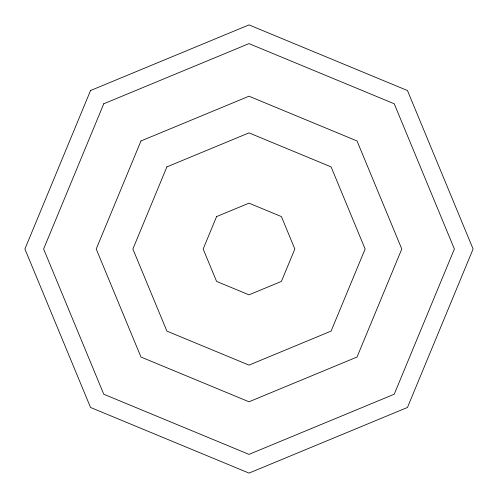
<?xml version="1.0" encoding="UTF-8"?>
<svg xmlns="http://www.w3.org/2000/svg" width="498" height="498" viewBox="0 0 498 498"><rect width="100%" height="100%" fill="white"/><g stroke="black" fill="none" stroke-linecap="round" stroke-linejoin="round"><path stroke-width="0.75" d="M90.536 90.536L24.9 249L90.536 407.464L249 473.1L407.464 407.464L473.1 249L407.464 90.536L249 24.9L90.536 90.536M103.771 103.771L43.619 249L103.771 394.229L249 454.381L394.229 394.229L454.381 249L394.229 103.771L249 43.619L103.771 103.771M140.965 140.965L96.214 249L140.965 357.035L249 401.786L357.035 357.035L401.786 249L357.035 140.965L249 96.214L140.965 140.965M166.892 166.892L132.879 249L166.892 331.108L249 365.121L331.108 331.108L365.121 249L331.108 166.892L249 132.879L166.892 166.892M216.586 216.586L203.165 249L216.586 281.414L249 294.835L281.414 281.414L294.835 249L281.414 216.586L249 203.165L216.586 216.586"/></g></svg>
